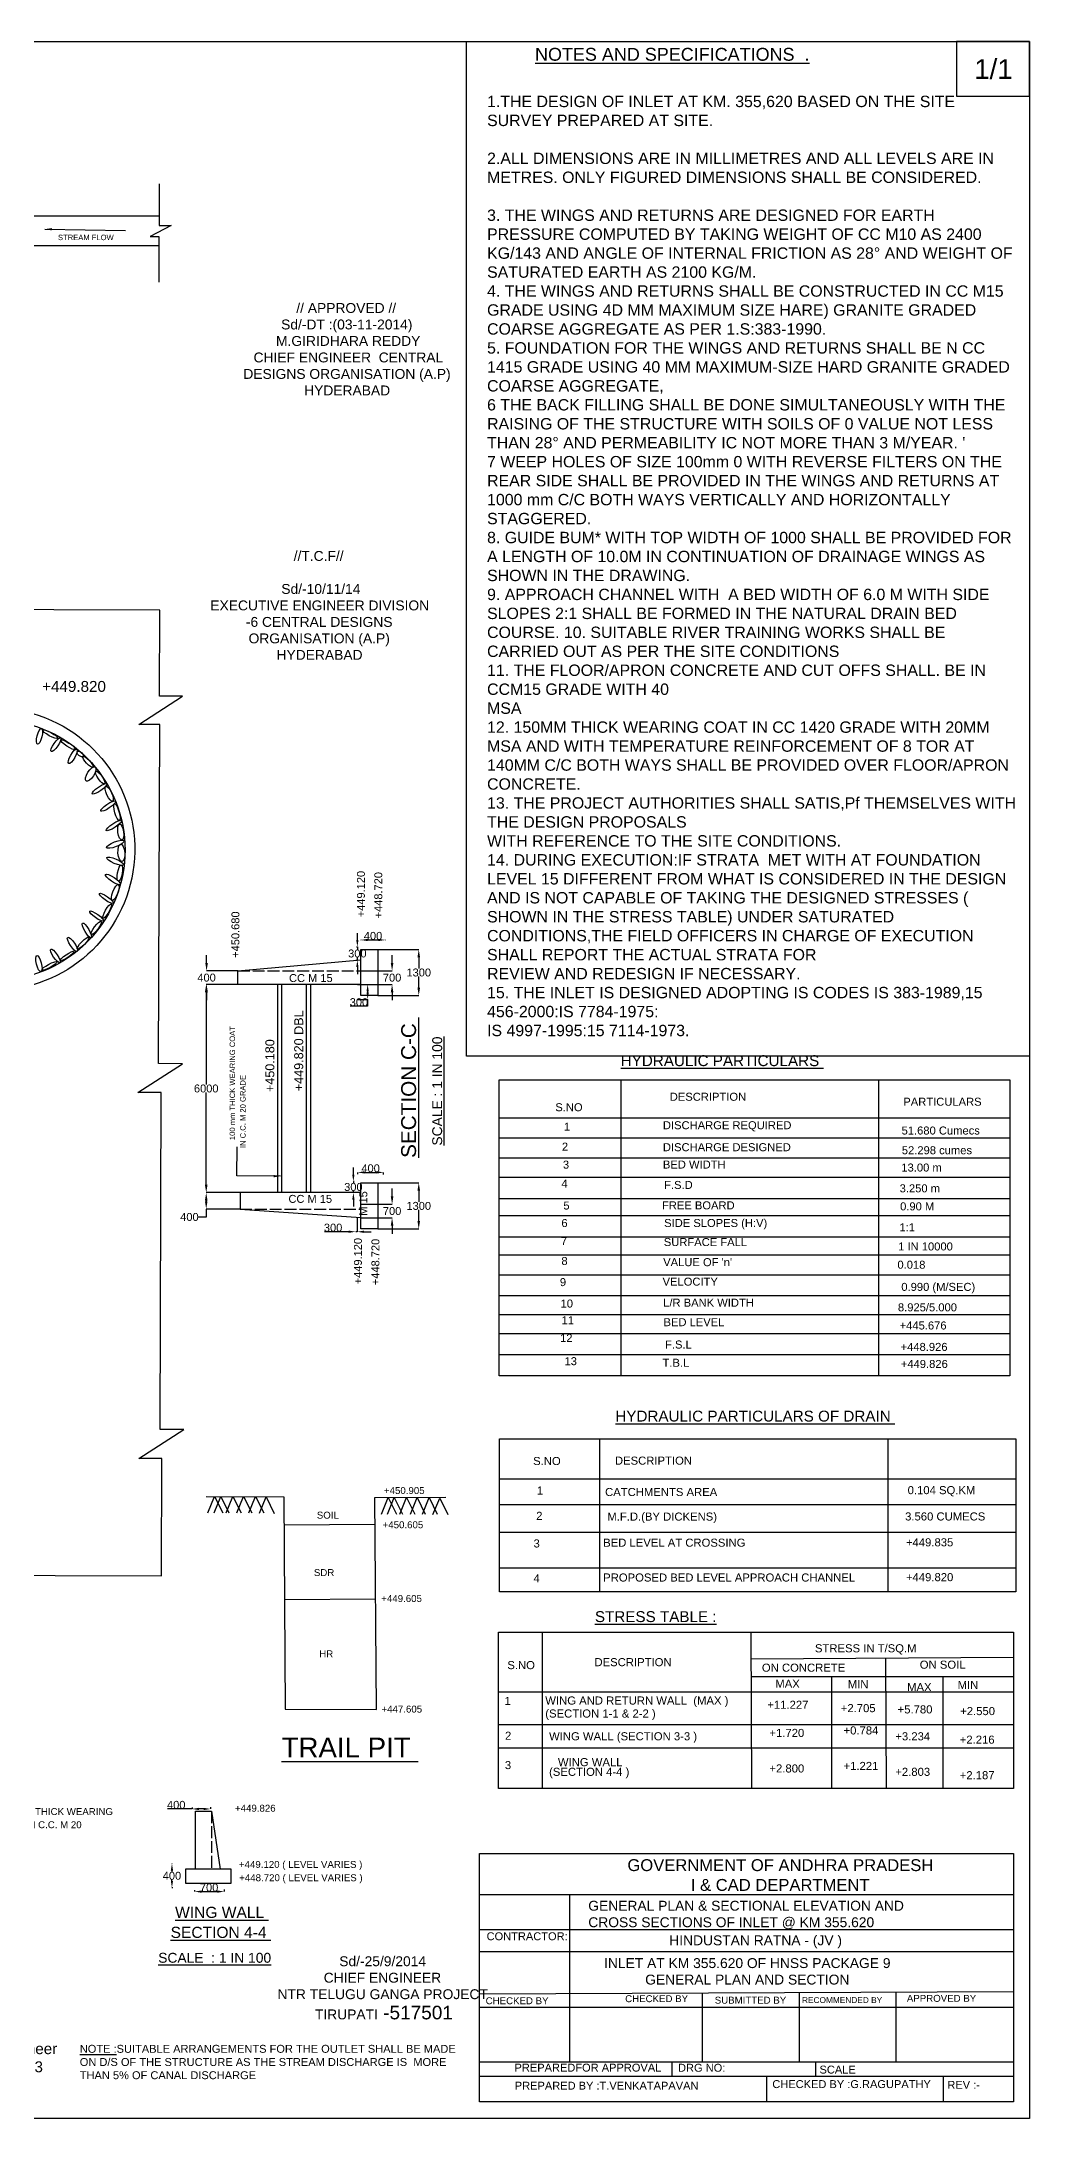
# Model space of a CAD drawing. Header units: millimetres. Extents: x 2025360 to 2173574, y 45568893 to 45673890.
# Drawn here: x 2123644 to 2173574, y 45568893 to 45673890 of the extents above; entities that cross this region are included whole.
import ezdxf

# ---------------------------------------------------------------- set-up
doc = ezdxf.new("R2010")
doc.units = ezdxf.units.MM
doc.header["$MEASUREMENT"] = 0
doc.linetypes.add('ACAD_ISO02W100', pattern=[15, 12, -3])
for name, color, linetype in [('DIMENSIONS', 7, 'Continuous'), ('DRAWING', 2, 'Continuous'), ('TEXT', 7, 'Continuous'), ('TEXT @ 1', 7, 'Continuous')]:
    doc.layers.add(name, color=color, linetype=linetype)
doc.styles.add('Annotative', font='arial.ttf', dxfattribs={"height": 250})
doc.styles.get("Standard").update_dxf_attribs({"font": 'arial.ttf', "height": 400})
doc.dimstyles.new('Annotative', dxfattribs={"dimscale": 0, "dimtxt": 550, "dimasz": 400, "dimexe": 0.18, "dimexo": 0.0625, "dimgap": 0.09, "dimtad": 0, "dimtih": 1, "dimtoh": 1, "dimdec": 4, "dimzin": 0, "dimdsep": 46, "dimtxsty": 'Standard', "dimcen": 0.09, "dimadec": 0, "dimazin": 0, "dimtfac": 1, "dimtdec": 4, "dimtofl": 0, "dimtmove": 0, "dimatfit": 3, "dimfxl": 1, "dimtolj": 1, "dimtzin": 0, "dimarcsym": 0})
doc.dimstyles.new('ISO-25', dxfattribs={"dimtxt": 400, "dimasz": 350, "dimexe": 1.25, "dimexo": 0.625, "dimtad": 1, "dimtih": 1, "dimtoh": 1, "dimdec": 0, "dimtxsty": 'Standard', "dimcen": 2.5, "dimdle": 1.25, "dimclrt": 256, "dimadec": 0, "dimazin": 0, "dimtfac": 1, "dimtdec": 0, "dimtmove": 0, "dimatfit": 3, "dimfxl": 1, "dimarcsym": 0})

# ---------------------------------------------------------------- blocks, each defined once
blk = doc.blocks.new('*D117')
at = {"layer": 'Defpoints', "color": 0, "transparency": 16777216}
for p in [(2131984, 45626909), (2133568, 45626909), (2133568, 45626221)]:
    blk.add_point(p, dxfattribs=at)
at = {"layer": 'TEXT', "color": 0, "lineweight": -2, "transparency": 16777216}
for p, q in [((2131984, 45627309), (2131984, 45627709)), ((2133568, 45626909), (2131984, 45626909)), ((2133568, 45626221), (2131984, 45626221)), ((2131984, 45625821), (2131984, 45625421))]:
    blk.add_line(p, q, dxfattribs=at)
at = {"layer": 'TEXT', "color": 0, "transparency": 16777216}
for points in [[(2131918, 45627309), (2132051, 45627309), (2131984, 45626909)], [(2131918, 45625821), (2132051, 45625821), (2131984, 45626221)]]:
    blk.add_solid(points, dxfattribs=at)
at = {"layer": 'TEXT', "color": 0, "transparency": 16777216, "insert": (2131984, 45626565), "char_height": 400, "attachment_point": 5}
blk.add_mtext('\\A1;400', dxfattribs=at)
blk = doc.blocks.new('*D115')
at = {"layer": 'Defpoints', "color": 0, "transparency": 16777216}
for p in [(2133568, 45626221), (2131967, 45615698), (2133678, 45615698)]:
    blk.add_point(p, dxfattribs=at)
at = {"layer": 'TEXT', "color": 0, "lineweight": -2, "transparency": 16777216}
for p, q in [((2133568, 45626221), (2131967, 45626221)), ((2131967, 45625821), (2131967, 45621164)), ((2131967, 45616098), (2131967, 45620755)), ((2133678, 45615698), (2131967, 45615698))]:
    blk.add_line(p, q, dxfattribs=at)
at = {"layer": 'TEXT', "color": 0, "transparency": 16777216}
for points in [[(2131900, 45625821), (2132034, 45625821), (2131967, 45626221)], [(2131900, 45616098), (2132034, 45616098), (2131967, 45615698)]]:
    blk.add_solid(points, dxfattribs=at)
at = {"layer": 'TEXT', "color": 0, "transparency": 16777216, "insert": (2131967, 45620960), "char_height": 400, "attachment_point": 5}
blk.add_mtext('\\A1;6000', dxfattribs=at)
blk = doc.blocks.new('*D116')
at = {"layer": 'Defpoints', "color": 0, "transparency": 16777216}
for p in [(2133678, 45615698), (2131967, 45614865), (2133678, 45614865)]:
    blk.add_point(p, dxfattribs=at)
at = {"layer": 'TEXT', "color": 0, "lineweight": -2, "transparency": 16777216}
for p, q in [((2133678, 45615698), (2131967, 45615698)), ((2131967, 45615298), (2131967, 45615265)), ((2131967, 45614465), (2131567, 45614465)), ((2133678, 45614865), (2131967, 45614865)), ((2131967, 45614865), (2131967, 45614465))]:
    blk.add_line(p, q, dxfattribs=at)
at = {"layer": 'TEXT', "color": 0, "transparency": 16777216}
for points in [[(2131901, 45615298), (2132034, 45615298), (2131967, 45615698)], [(2131901, 45615265), (2132034, 45615265), (2131967, 45614865)]]:
    blk.add_solid(points, dxfattribs=at)
at = {"layer": 'TEXT', "color": 0, "transparency": 16777216, "insert": (2131118, 45614465), "char_height": 400, "attachment_point": 5}
blk.add_mtext('\\A1;400', dxfattribs=at)
blk = doc.blocks.new('*D127')
at = {"layer": 'Defpoints', "color": 0, "transparency": 16777216}
for p in [(2139783, 45626909), (2141362, 45626909), (2139783, 45626221)]:
    blk.add_point(p, dxfattribs=at)
at = {"layer": 'TEXT', "color": 0, "lineweight": -2, "transparency": 16777216}
for p, q in [((2141362, 45627309), (2141362, 45627709)), ((2139783, 45626909), (2141362, 45626909)), ((2139783, 45626221), (2141362, 45626221)), ((2141362, 45625821), (2141362, 45625421))]:
    blk.add_line(p, q, dxfattribs=at)
at = {"layer": 'TEXT', "color": 0, "transparency": 16777216}
for points in [[(2141295, 45627309), (2141428, 45627309), (2141362, 45626909)], [(2141295, 45625821), (2141428, 45625821), (2141362, 45626221)]]:
    blk.add_solid(points, dxfattribs=at)
at = {"layer": 'TEXT', "color": 0, "transparency": 16777216, "insert": (2141362, 45626565), "char_height": 400, "attachment_point": 5}
blk.add_mtext('\\A1;700', dxfattribs=at)
blk = doc.blocks.new('*D126')
at = {"layer": 'Defpoints', "color": 0, "transparency": 16777216}
for p in [(2140637, 45627989), (2142708, 45627989), (2140637, 45625659)]:
    blk.add_point(p, dxfattribs=at)
at = {"layer": 'TEXT', "color": 0, "lineweight": -2, "transparency": 16777216}
for p, q in [((2140637, 45627989), (2142708, 45627989)), ((2142708, 45627589), (2142708, 45627028)), ((2142708, 45626059), (2142708, 45626619)), ((2140637, 45625659), (2142708, 45625659))]:
    blk.add_line(p, q, dxfattribs=at)
at = {"layer": 'TEXT', "color": 0, "transparency": 16777216}
for points in [[(2142642, 45627589), (2142775, 45627589), (2142708, 45627989)], [(2142642, 45626059), (2142775, 45626059), (2142708, 45625659)]]:
    blk.add_solid(points, dxfattribs=at)
at = {"layer": 'TEXT', "color": 0, "transparency": 16777216, "insert": (2142708, 45626824), "char_height": 400, "attachment_point": 5}
blk.add_mtext('\\A1;1300', dxfattribs=at)
blk = doc.blocks.new('*D125')
at = {"layer": 'Defpoints', "color": 0, "transparency": 16777216}
for p in [(2139783, 45615110), (2141362, 45615110), (2139783, 45614422)]:
    blk.add_point(p, dxfattribs=at)
at = {"layer": 'TEXT', "color": 0, "lineweight": -2, "transparency": 16777216}
for p, q in [((2139783, 45615110), (2141362, 45615110)), ((2141362, 45615510), (2141362, 45615910)), ((2139783, 45614422), (2141362, 45614422)), ((2141362, 45614022), (2141362, 45613622))]:
    blk.add_line(p, q, dxfattribs=at)
at = {"layer": 'TEXT', "color": 0, "transparency": 16777216}
for points in [[(2141295, 45615510), (2141428, 45615510), (2141362, 45615110)], [(2141295, 45614022), (2141428, 45614022), (2141362, 45614422)]]:
    blk.add_solid(points, dxfattribs=at)
at = {"layer": 'TEXT', "color": 0, "transparency": 16777216, "insert": (2141362, 45614766), "char_height": 400, "attachment_point": 5}
blk.add_mtext('\\A1;700', dxfattribs=at)
blk = doc.blocks.new('*D124')
at = {"layer": 'Defpoints', "color": 0, "transparency": 16777216}
for p in [(2140637, 45616190), (2142708, 45616190), (2140637, 45613860)]:
    blk.add_point(p, dxfattribs=at)
at = {"layer": 'TEXT', "color": 0, "lineweight": -2, "transparency": 16777216}
for p, q in [((2140637, 45616190), (2142708, 45616190)), ((2142708, 45615790), (2142708, 45615229)), ((2142708, 45614260), (2142708, 45614820)), ((2140637, 45613860), (2142708, 45613860))]:
    blk.add_line(p, q, dxfattribs=at)
at = {"layer": 'TEXT', "color": 0, "transparency": 16777216}
for points in [[(2142642, 45615790), (2142775, 45615790), (2142708, 45616190)], [(2142642, 45614260), (2142775, 45614260), (2142708, 45613860)]]:
    blk.add_solid(points, dxfattribs=at)
at = {"layer": 'TEXT', "color": 0, "transparency": 16777216, "insert": (2142708, 45615025), "char_height": 400, "attachment_point": 5}
blk.add_mtext('\\A1;1300', dxfattribs=at)
blk = doc.blocks.new('*D96')
at = {"layer": 'Defpoints', "color": 0, "transparency": 16777216}
for p in [(2139784, 45628476), (2141013, 45628481), (2141013, 45628470)]:
    blk.add_point(p, dxfattribs=at)
at = {"layer": 'DIMENSIONS', "color": 0, "lineweight": -2, "transparency": 16777216}
for p, q in [((2139784, 45628475), (2139784, 45628469)), ((2140134, 45628470), (2140663, 45628470)), ((2141013, 45628481), (2141013, 45628469))]:
    blk.add_line(p, q, dxfattribs=at)
at = {"layer": 'DIMENSIONS', "color": 0, "transparency": 16777216}
for points in [[(2140134, 45628528), (2140134, 45628412), (2139784, 45628470)], [(2140663, 45628528), (2140663, 45628412), (2141013, 45628470)]]:
    blk.add_solid(points, dxfattribs=at)
at = {"layer": 'DIMENSIONS', "transparency": 16777216, "insert": (2140398, 45628675), "char_height": 400, "attachment_point": 5}
blk.add_mtext('400', dxfattribs=at)
blk = doc.blocks.new('*D97')
at = {"layer": 'Defpoints', "color": 0, "transparency": 16777216}
for p in [(2139560, 45628120), (2139606, 45628120), (2139533, 45627450)]:
    blk.add_point(p, dxfattribs=at)
at = {"layer": 'DIMENSIONS', "color": 0, "lineweight": -2, "transparency": 16777216}
for p, q in [((2139606, 45628470), (2139606, 45628820)), ((2139561, 45628120), (2139607, 45628120)), ((2139606, 45628120), (2139606, 45627990)), ((2139606, 45627450), (2139606, 45627580)), ((2139533, 45627450), (2139607, 45627450)), ((2139606, 45627100), (2139606, 45626750))]:
    blk.add_line(p, q, dxfattribs=at)
at = {"layer": 'DIMENSIONS', "color": 0, "transparency": 16777216}
for points in [[(2139548, 45628470), (2139664, 45628470), (2139606, 45628120)], [(2139548, 45627100), (2139664, 45627100), (2139606, 45627450)]]:
    blk.add_solid(points, dxfattribs=at)
at = {"layer": 'DIMENSIONS', "transparency": 16777216, "insert": (2139606, 45627785), "char_height": 400, "attachment_point": 5}
blk.add_mtext('300', dxfattribs=at)
blk = doc.blocks.new('*D98')
at = {"layer": 'Defpoints', "color": 0, "transparency": 16777216}
for p in [(2139590, 45625469), (2139606, 45626221), (2140126, 45625469)]:
    blk.add_point(p, dxfattribs=at)
at = {"layer": 'DIMENSIONS', "color": 0, "lineweight": -2, "transparency": 16777216}
for p, q in [((2139591, 45625469), (2140128, 45625469)), ((2139607, 45626221), (2140128, 45626221)), ((2140126, 45625871), (2140126, 45625819)), ((2140126, 45625469), (2140126, 45625119)), ((2140126, 45625119), (2139244, 45625119))]:
    blk.add_line(p, q, dxfattribs=at)
at = {"layer": 'DIMENSIONS', "color": 0, "transparency": 16777216}
for points in [[(2140068, 45625871), (2140185, 45625871), (2140126, 45626221)], [(2140068, 45625819), (2140185, 45625819), (2140126, 45625469)]]:
    blk.add_solid(points, dxfattribs=at)
at = {"layer": 'DIMENSIONS', "transparency": 16777216, "insert": (2139685, 45625324), "char_height": 400, "attachment_point": 5}
blk.add_mtext('300', dxfattribs=at)
blk = doc.blocks.new('*D99')
at = {"layer": 'Defpoints', "color": 0, "transparency": 16777216}
for p in [(2139622, 45616634), (2140929, 45616721), (2140929, 45616605)]:
    blk.add_point(p, dxfattribs=at)
at = {"layer": 'DIMENSIONS', "color": 0, "lineweight": -2, "transparency": 16777216}
for p, q in [((2139622, 45616635), (2139622, 45616722)), ((2139972, 45616721), (2140579, 45616721)), ((2140929, 45616606), (2140929, 45616722))]:
    blk.add_line(p, q, dxfattribs=at)
at = {"layer": 'DIMENSIONS', "color": 0, "transparency": 16777216}
for points in [[(2139972, 45616779), (2139972, 45616662), (2139622, 45616721)], [(2140579, 45616779), (2140579, 45616662), (2140929, 45616721)]]:
    blk.add_solid(points, dxfattribs=at)
at = {"layer": 'DIMENSIONS', "transparency": 16777216, "insert": (2140275, 45616925), "char_height": 400, "attachment_point": 5}
blk.add_mtext('400', dxfattribs=at)
blk = doc.blocks.new('*D100')
at = {"layer": 'Defpoints', "color": 0, "transparency": 16777216}
for p in [(2139405, 45616263), (2139447, 45616263), (2139437, 45615698)]:
    blk.add_point(p, dxfattribs=at)
at = {"layer": 'DIMENSIONS', "color": 0, "lineweight": -2, "transparency": 16777216}
for p, q in [((2139447, 45616263), (2139403, 45616263)), ((2139405, 45616613), (2139405, 45616963)), ((2139405, 45616263), (2139405, 45616186)), ((2139436, 45615698), (2139403, 45615698)), ((2139405, 45615698), (2139405, 45615776)), ((2139405, 45615348), (2139405, 45614998))]:
    blk.add_line(p, q, dxfattribs=at)
at = {"layer": 'DIMENSIONS', "color": 0, "transparency": 16777216}
for points in [[(2139346, 45616613), (2139463, 45616613), (2139405, 45616263)], [(2139346, 45615348), (2139463, 45615348), (2139405, 45615698)]]:
    blk.add_solid(points, dxfattribs=at)
at = {"layer": 'DIMENSIONS', "transparency": 16777216, "insert": (2139405, 45615981), "char_height": 400, "attachment_point": 5}
blk.add_mtext('300', dxfattribs=at)
blk = doc.blocks.new('*D101')
at = {"layer": 'Defpoints', "color": 0, "transparency": 16777216}
for p in [(2139598, 45614455), (2139521, 45613720), (2139521, 45613720)]:
    blk.add_point(p, dxfattribs=at)
at = {"layer": 'DIMENSIONS', "color": 0, "lineweight": -2, "transparency": 16777216}
for p, q in [((2139598, 45614455), (2139598, 45613719)), ((2139171, 45613720), (2137938, 45613720)), ((2139521, 45613721), (2139521, 45613722)), ((2139598, 45613720), (2139521, 45613720)), ((2139948, 45613720), (2140298, 45613720))]:
    blk.add_line(p, q, dxfattribs=at)
at = {"layer": 'DIMENSIONS', "color": 0, "transparency": 16777216}
for points in [[(2139171, 45613779), (2139171, 45613662), (2139521, 45613720)], [(2139948, 45613779), (2139948, 45613662), (2139598, 45613720)]]:
    blk.add_solid(points, dxfattribs=at)
at = {"layer": 'DIMENSIONS', "transparency": 16777216, "insert": (2138379, 45613925), "char_height": 400, "attachment_point": 5}
blk.add_mtext('300', dxfattribs=at)
blk = doc.blocks.new('*D112')
at = {"layer": 'Defpoints', "color": 0, "transparency": 16777216}
for p in [(2131251, 45584612), (2131251, 45584540), (2132184, 45584625)]:
    blk.add_point(p, dxfattribs=at)
at = {"layer": 'DIMENSIONS', "color": 0, "lineweight": -2, "transparency": 16777216}
for p, q in [((2131251, 45584540), (2130002, 45584540)), ((2131251, 45584612), (2131251, 45584539)), ((2131834, 45584540), (2131601, 45584540)), ((2132184, 45584624), (2132184, 45584539))]:
    blk.add_line(p, q, dxfattribs=at)
at = {"layer": 'DIMENSIONS', "color": 0, "transparency": 16777216}
for points in [[(2131601, 45584598), (2131601, 45584482), (2131251, 45584540)], [(2131834, 45584598), (2131834, 45584482), (2132184, 45584540)]]:
    blk.add_solid(points, dxfattribs=at)
at = {"layer": 'DIMENSIONS', "transparency": 16777216, "insert": (2130451, 45584745), "char_height": 400, "attachment_point": 5}
blk.add_mtext('400', dxfattribs=at)
blk = doc.blocks.new('*D113')
at = {"layer": 'Defpoints', "color": 0, "transparency": 16777216}
for p in [(2130235, 45581766), (2130245, 45581766), (2130272, 45580555)]:
    blk.add_point(p, dxfattribs=at)
at = {"layer": 'DIMENSIONS', "color": 0, "lineweight": -2, "transparency": 16777216}
for p, q in [((2130244, 45581766), (2130233, 45581766)), ((2130235, 45581416), (2130235, 45581365)), ((2130272, 45580555), (2130233, 45580555)), ((2130235, 45580905), (2130235, 45580956))]:
    blk.add_line(p, q, dxfattribs=at)
at = {"layer": 'DIMENSIONS', "color": 0, "transparency": 16777216}
for points in [[(2130176, 45581416), (2130293, 45581416), (2130235, 45581766)], [(2130176, 45580905), (2130293, 45580905), (2130235, 45580555)]]:
    blk.add_solid(points, dxfattribs=at)
at = {"layer": 'DIMENSIONS', "transparency": 16777216, "insert": (2130235, 45581160), "char_height": 400, "attachment_point": 5}
blk.add_mtext('400', dxfattribs=at)
blk = doc.blocks.new('*D114')
at = {"layer": 'Defpoints', "color": 0, "transparency": 16777216}
for p in [(2131382, 45580428), (2132873, 45580461), (2132873, 45580362)]:
    blk.add_point(p, dxfattribs=at)
at = {"layer": 'DIMENSIONS', "color": 0, "lineweight": -2, "transparency": 16777216}
for p, q in [((2131382, 45580428), (2131382, 45580361)), ((2131732, 45580362), (2132523, 45580362)), ((2132873, 45580460), (2132873, 45580361))]:
    blk.add_line(p, q, dxfattribs=at)
at = {"layer": 'DIMENSIONS', "color": 0, "transparency": 16777216}
for points in [[(2131732, 45580421), (2131732, 45580304), (2131382, 45580362)], [(2132523, 45580421), (2132523, 45580304), (2132873, 45580362)]]:
    blk.add_solid(points, dxfattribs=at)
at = {"layer": 'DIMENSIONS', "transparency": 16777216, "insert": (2132112, 45580567), "char_height": 400, "attachment_point": 5}
blk.add_mtext('700', dxfattribs=at)

msp = doc.modelspace()

# ---------------------------------------------------------------- linework, layer by layer
at = {"layer": 'DIMENSIONS', "color": 0}
msp.add_lwpolyline([(2146772.34591, 45621401.40582), (2172577.65727, 45621401.40582), (2172577.65727, 45606437.14267), (2146772.34591, 45606437.14267)], close=True, dxfattribs=at)
for points in [[(2152929.54051, 45621401.40582), (2152929.54051, 45606476.31614)], [(2165949.84974, 45621401.40582), (2165949.84974, 45606476.31614)], [(2146733.1293, 45619481.90609), (2172577.65727, 45619481.90609)], [(2146733.1293, 45618473.16833), (2172577.65727, 45618473.16833)], [(2146733.1293, 45617450.82505), (2172577.65727, 45617450.82505)], [(2146733.1293, 45616486.3505), (2172577.65727, 45616486.3505)], [(2146733.1293, 45615406.13942), (2172577.65727, 45615406.13942)], [(2146733.1293, 45614538.11213), (2172577.65727, 45614538.11213)], [(2146733.1293, 45613457.90058), (2172577.65727, 45613457.90058)], [(2146733.1293, 45612551.29477), (2172577.65727, 45612551.29477)], [(2146733.1293, 45611538.68896), (2172577.65727, 45611538.68896)], [(2146733.1293, 45610497.05641), (2172577.65727, 45610497.05641)], [(2146733.1293, 45609532.58187), (2172577.65727, 45609532.58187)], [(2146733.1293, 45608568.10732), (2172577.65727, 45608568.10732)], [(2146733.1293, 45607520.42667), (2172577.65727, 45607520.42667)], [(2151839.40759, 45603243.20087), (2151839.40759, 45595511.2422)], [(2166429.2238, 45595511.2422), (2166429.2238, 45603243.20087)], [(2146796.1325, 45601223.93699), (2172882.45093, 45601223.93699)], [(2146796.1325, 45599936.03537), (2172882.45093, 45599936.03537)], [(2146796.1325, 45598534.75419), (2172882.45093, 45598534.75419)], [(2148948.44799, 45593471.62347), (2148948.44799, 45585575.42623)], [(2159550.77427, 45585575.42623), (2159506.18415, 45593471.62347)], [(2172751.79943, 45592190.13491), (2159513.84291, 45592115.37968)], [(2166345.50486, 45585575.42623), (2166308.35683, 45592153.74855)], [(2159518.79581, 45591238.3003), (2172751.79943, 45591238.3003)], [(2163569.62137, 45591238.3003), (2163569.62137, 45585575.42623)], [(2169191.30188, 45591238.3003), (2169191.30188, 45585575.42623)], [(2146733.51935, 45590458.1378), (2172751.79943, 45590458.1378)], [(2172751.79943, 45588789.21017), (2146733.51935, 45588789.21017)], [(2172751.79943, 45587619.12879), (2146733.51935, 45587619.12879)]]:
    msp.add_lwpolyline(points, dxfattribs=at)
at = {"layer": 'DRAWING', "color": 0}
for points in [[(2025359.98397, 45673890.08016), (2173574.26505, 45673890.08016), (2173574.26505, 45568892.99807), (2025359.98397, 45568892.99807)], [(2139783.12917, 45627988.71756), (2140636.50335, 45627988.71756), (2140636.50335, 45625658.66628), (2139783.12917, 45625658.66628)], [(2139783.12917, 45616189.93028), (2140636.50335, 45616189.93028), (2140636.50335, 45613859.87899), (2139783.12917, 45613859.87899)], [(2133232.19834, 45581498.69794), (2130916.33978, 45581498.69794), (2130916.33978, 45580795.36083), (2133232.19834, 45580795.36083)]]:
    msp.add_lwpolyline(points, close=True, dxfattribs=at)
for points in [[(2129594.51029, 45666699.59969), (2129594.51029, 45664585.64038), (2130202.45179, 45664585.64038), (2129128.68493, 45664025.59884), (2129578.71936, 45664025.59884), (2129578.71936, 45661731.82048)], [(2027708.58024, 45645461.86901), (2027559.16704, 45596642.01348), (2129710.87479, 45596329.3781), (2129728.99143, 45602248.87807), (2128568.0592, 45602252.4311), (2130829.88534, 45603720.06823), (2129643.34914, 45603723.69963), (2129695.48127, 45620757.55725), (2128518.39437, 45620761.15973), (2130764.27684, 45622216.90232), (2129562.80266, 45622220.57943), (2129615.28036, 45639367.34581), (2128559.66627, 45639370.57652), (2130774.98995, 45640789.8134), (2129607.99372, 45640793.38499), (2129621.32703, 45645149.96497), (2027708.58024, 45645461.86901)], [(2139783.12917, 45626220.9433), (2133568.44745, 45626220.9433), (2133568.44745, 45626908.61687), (2139783.12917, 45627472.50487)], [(2135567.37194, 45626220.9433), (2135567.37194, 45615698.21477)], [(2135769.64229, 45626220.9433), (2135769.64229, 45615698.21477)], [(2137010.23523, 45626220.9433), (2137010.23523, 45615698.21477)], [(2137243.96968, 45626220.9433), (2137243.96968, 45615698.21477)], [(2139783.12917, 45615698.21477), (2133677.79052, 45615698.21477), (2133677.79052, 45614865.00859), (2139783.12917, 45614442.36674)], [(2131957.45435, 45600341.45356), (2135882.8976, 45600325.94997), (2135949.32593, 45589585.74554), (2140572.97069, 45589570.24167), (2140489.13037, 45600289.34639), (2144070.5, 45600306.3004)], [(2135891.72615, 45598898.54003), (2140499.72677, 45598934.58186)], [(2135915.02342, 45595131.81278), (2140529.18814, 45595167.90283)], [(2131421.72011, 45581498.69794), (2131421.72011, 45584419.63618)], [(2131421.72011, 45584419.63618), (2132238.01175, 45584419.63618)], [(2132238.01175, 45584419.63618), (2132679.35895, 45581498.69794)]]:
    msp.add_lwpolyline(points, dxfattribs=at)
for points in [[(2112753.75962, 45639576.59631), (2121932.6813, 45639576.59631, -0.9039511727), (2121932.6813, 45626455.27155), (2112753.75962, 45626455.27155)], [(2121106.79479, 45632527.51658), (2123206.74493, 45639918.8664, -0.8835118121), (2120950.65877, 45625920.99475, -0.001091197)]]:
    msp.add_lwpolyline(points, format="xyb", dxfattribs=at)
at = {"layer": 'DRAWING', "color": 0, "linetype": 'ACAD_ISO02W100', "ltscale": 50}
for points in [[(2133568.44745, 45626908.61687), (2139783.12917, 45626908.61687)], [(2133677.79052, 45614865.00859), (2139783.12917, 45614865.00859)], [(2132238.01175, 45584419.63618), (2132238.01175, 45581498.69794)]]:
    msp.add_lwpolyline(points, dxfattribs=at)
at = {"layer": 'DRAWING', "color": 0}
for centre, major_axis, ratio in [((2123544.58993, 45638762.85908), (99.87459, 397.56334), 0.2953244845), ((2124076.73481, 45638875.11238), (-379.21153, 207.35644), 0.2042225368), ((2124368.55612, 45638345.02794), (243.44447, 350.79118), 0.2608872292), ((2124977.47729, 45638345.91241), (-362.04561, 236.9789), 0.2220619842), ((2125222.4824, 45637758.14234), (204.43109, 366.3819), 0.2879316454), ((2125596.32789, 45637871.92407), (-143.66327, 121.90046), 0.4866020119), ((2125989.92574, 45637472.79867), (-249.93457, 265.42823), 0.262183008), ((2126129.65272, 45636857.39832), (228.28665, 353.90435), 0.3922885162), ((2126604.90793, 45636681.45844), (-222.98174, 315.01334), 0.287265831), ((2126576.96869, 45636111.70727), (369.38036, 251.25702), 0.2352484232), ((2127064.99407, 45635859.76988), (-174.20471, 379.40821), 0.3069467364), ((2127010.50969, 45635235.04559), (373.63021, 246.23805), 0.2363589812), ((2127454.78389, 45634930.77679), (120.88003, -425.035), 0.243700004), ((2127302.51628, 45634256.72412), (386.18884, 254.07984), 0.2269129357), ((2127647.88581, 45633921.8444), (59.65201, -403.8892), 0.3560518744), ((2127377.86433, 45633309.35852), (445.84422, 174.09179), 0.2607052142), ((2127677.68125, 45632875.71018), (29.79881, -435.21689), 0.3892777399), ((2127248.7509, 45631532.41228), (374.20555, -249.82609), 0.2518911452), ((2127363.6783, 45632451.47187), (416.01653, -180.36535), 0.2690472058), ((2127601.67497, 45631849.5673), (-74.48653, -403.97405), 0.2817089456), ((2126917.03031, 45630575.92747), (351.15039, -251.59782), 0.2239089007), ((2127367.51557, 45630865.01731), (-156.08651, -402.48604), 0.2956368567), ((2126427.47355, 45629679.7524), (351.15001, -249.82609), 0.2274708265), ((2126959.51941, 45629922.49111), (-212.81827, -368.53762), 0.2186863426), ((2125203.57956, 45628247.89105), (236.4139, -358.29002), 0.2754307371), ((2125740.94157, 45628310.65983), (-288.505, -296.23986), 0.2309936883), ((2125935.28158, 45628953.17994), (214.37516, -374.30299), 0.2432696001), ((2126407.48153, 45629078.52774), (-250.06172, -329.55774), 0.240249993), ((2123509.63962, 45627278.10115), (104.11468, -407.02135), 0.2956666563), ((2124345.3183, 45627665.59738), (233.12609, -345.96814), 0.2573214819), ((2124934.1038, 45627658.36807), (-349.88867, -233.03956), 0.1948261395), ((2124039.26632, 45627158.25598), (-371.19154, -201.2495), 0.2099559173)]:
    msp.add_ellipse(centre, major_axis=major_axis, ratio=ratio, dxfattribs=at)
at = {"layer": 'TEXT'}
for points in [[(2173574.26505, 45622590), (2145115, 45622590), (2145115, 45673890.08016)], [(2132050, 45599511.5), (2132388.95162, 45600339.74936), (2132803, 45599504.5)], [(2132362, 45599511.5), (2132700.95162, 45600339.74936), (2133115, 45599504.5)], [(2132979, 45599511.5), (2133317.95162, 45600339.74936), (2133732, 45599504.5)], [(2133515, 45599511.5), (2133853.95162, 45600339.74936), (2134268, 45599504.5)], [(2134118.5, 45599511.5), (2134457.45162, 45600339.74936), (2134871.5, 45599504.5)], [(2134654.5, 45599491), (2134993.45162, 45600319.24936), (2135407.5, 45599484)], [(2140823, 45599449), (2141161.95162, 45600277.24936), (2141576, 45599442)], [(2141135, 45599449), (2141473.95162, 45600277.24936), (2141888, 45599442)], [(2141752, 45599449), (2142090.95162, 45600277.24936), (2142505, 45599442)], [(2142288, 45599449), (2142626.95162, 45600277.24936), (2143041, 45599442)], [(2142891.5, 45599449), (2143230.45162, 45600277.24936), (2143644.5, 45599442)], [(2143427.5, 45599428.5), (2143766.45162, 45600256.74936), (2144180.5, 45599421.5)], [(2146796.1325, 45596725), (2172890.62166, 45596725)], [(2157037.04371, 45575218.75255), (2157037.04371, 45571761.64458)], [(2161927.17184, 45575240.68086), (2161927.17184, 45571761.64458)], [(2166826.16526, 45575262.64892), (2166826.16526, 45571761.64458)], [(2145782.88655, 45574523.5), (2172760.27499, 45574523.5)], [(2155497.5, 45571761.64458), (2155497.5, 45571012.19055)], [(2160284.5, 45571012.19055), (2160284.5, 45569740.98755)], [(2162753.5, 45571761.64458), (2162753.5, 45571012.19055)], [(2169220, 45571012.19055), (2169220, 45569740.98755)]]:
    msp.add_lwpolyline(points, dxfattribs=at)
at = {"layer": 'TEXT', "color": 0}
for points in [[(2173574.26505, 45673890.08016), (2169883, 45673890.08016), (2169883, 45671127.5), (2173574.26505, 45671127.5)], [(2146796.1325, 45603243.20087), (2172890.62166, 45603243.20087), (2172890.62166, 45595511.2422), (2146796.1325, 45595511.2422)], [(2146733.51935, 45593471.62347), (2172761.38036, 45593471.62347), (2172761.38036, 45585575.42623), (2146733.51935, 45585575.42623)], [(2145782.88655, 45582292.59859), (2172760.27499, 45582292.59859), (2172760.27499, 45569740.98755), (2145782.88655, 45569740.98755)]]:
    msp.add_lwpolyline(points, close=True, dxfattribs=at)
for points in [[(2027639.92682, 45655960.39965), (2042306.04148, 45663390.55247), (2052846.75369, 45663390.55247), (2053715.87357, 45664246.89597), (2054622.78092, 45664246.89597), (2062823.35415, 45656085.21952), (2085760.6226, 45656196.61216), (2094543.32983, 45665075.67508), (2129594.51029, 45665075.67508)], [(2118037.7753, 45663571.67214), (2129578.71936, 45663571.67214)], [(2145782.88655, 45580214.89376), (2172760.27499, 45580214.89376)], [(2150352.0539, 45571761.64458), (2150352.0539, 45580214.89376)], [(2172760.27499, 45578426.88549), (2145782.88655, 45578426.88549)], [(2145782.88655, 45577336.87648), (2172760.27499, 45577336.87648)], [(2172760.27499, 45575289.25866), (2145782.88655, 45575168.28666)], [(2145782.88655, 45571761.64458), (2172760.27499, 45571761.64458)], [(2172760.27499, 45571012.19055), (2145782.88655, 45571012.19055)]]:
    msp.add_lwpolyline(points, dxfattribs=at)

# ---------------------------------------------------------------- texts
at = {"layer": 'DIMENSIONS', "color": 0}
for s, height, p in [('%%UHYDRAULIC PARTICULARS ', 550, (2152917.06122, 45622093.0763)), ('S.NO ', 404.463833, (2149609.32779, 45619812.60515)), ('DESCRIPTION ', 404.4638332, (2155394.99601, 45620342.56864)), ('PARTICULARS ', 404.4638332, (2167199.72603, 45620091.07292)), ('1', 404.46383, (2150044.83873, 45618829.2548)), ('DISCHARGE REQUIRED', 404.4638332, (2155047.8709, 45618902.13129)), ('2', 404.46383, (2149943.77944, 45617819.80003)), ('DISCHARGE DESIGNED', 404.4638332, (2155047.8709, 45617791.88132)), ('51.680 Cumecs', 404.4638332, (2167111.42785, 45618635.03849)), ('3', 404.46383, (2149994.30908, 45616911.29059)), ('BED WIDTH ', 404.463833, (2155047.8709, 45616916.19137)), ('13.00 m', 404.463833, (2167099.10376, 45616764.03904)), ('52.298 cumes', 404.4638332, (2167123.75071, 45617637.99281)), ('4', 404.46383, (2149918.514, 45615952.30849)), ('F.S.D', 404.463833, (2155110.49131, 45615884.12792)), ('3.250 m', 404.463833, (2167012.68821, 45615712.44124)), ('5', 404.46383, (2150019.57329, 45614841.90838)), ('FREE BOARD', 404.463833, (2155000.90528, 45614852.06493)), ('0.90 M', 404.463833, (2167037.33516, 45614801.55999)), ('6', 404.46383, (2149918.514, 45613958.63574)), ('SIDE SLOPES (H:V)', 404.4638332, (2155110.49131, 45613960.73768)), ('1:1', 404.463833, (2167000.36535, 45613742.96789)), ('7', 404.46383, (2149893.24856, 45613050.12631)), ('SURFACE FALL', 404.4638332, (2155094.49579, 45612996.52272)), ('1 IN 10000', 404.463833, (2166938.57699, 45612774.24082)), ('8', 404.46383, (2149918.514, 45612040.67153)), ("VALUE OF 'n'", 404.4638332, (2155063.18621, 45611980.09703)), ('0.018 ', 404.463833, (2166901.60719, 45611851.05011)), ('9', 404.46383, (2149842.46708, 45610972.35131)), ('VELOCITY ', 404.463833, (2155031.87662, 45610994.94596)), ('0.990 (M/SEC)', 404.4638332, (2167098.77785, 45610730.91205)), ('10', 404.463833, (2149876.19754, 45609887.70671)), ('L/R BANK WIDTH', 404.4638332, (2155063.18621, 45609931.6079)), ('8.925/5.000', 404.4638332, (2166926.25414, 45609696.9389)), ('11', 404.463833, (2149925.96055, 45609042.69128)), ('BED LEVEL ', 404.463833, (2155078.841, 45608946.45682)), ('+445.676', 404.463833, (2167012.89931, 45608779.32995)), ('12', 404.463833, (2149851.31603, 45608147.96931)), ('F.S.L', 404.463833, (2155157.40755, 45607816.77774)), ('+448.926', 404.463833, (2167062.19197, 45607696.11985)), ('13', 404.463833, (2150075.29774, 45606974.94702)), ('T.B.L', 404.463833, (2155032.16673, 45606894.17541)), ('+449.826', 404.463833, (2167074.51607, 45606834.47508)), ('%%UHYDRAULIC PARTICULARS OF DRAIN ', 550, (2152645.13646, 45604124.43042)), ('S.NO ', 408.087885, (2148490.31471, 45601925.77081)), ('DESCRIPTION ', 408.0878853, (2152623.51089, 45601944.88464)), ('1', 408.08789, (2148681.66654, 45600434.91517)), ('CATCHMENTS AREA ', 408.0878853, (2152125.99689, 45600358.46126)), ('0.104 SQ.KM', 408.0878853, (2167418.47485, 45600453.08706)), ('2', 408.08789, (2148643.39642, 45599154.30836)), ('M.F.D.(BY DICKENS)', 408.0878853, (2152240.80724, 45599116.08117)), ('3.560 CUMECS', 408.0878853, (2167289.68298, 45599123.7469)), ('3', 408.08789, (2148509.44915, 45597759.02046)), ('BED LEVEL AT CROSSING ', 408.0878853, (2152030.32098, 45597797.24717)), ('+449.835', 408.087885, (2167332.61402, 45597815.84803)), ('4', 408.08789, (2148509.44915, 45595998.03188)), ('PROPOSED BED LEVEL APPROACH CHANNEL ', 408.0878853, (2152030.32098, 45596036.2586)), ('+449.820', 408.087885, (2167332.61402, 45596054.85946)), ('%%USTRESS TABLE :', 550, (2151611.67852, 45593988.58755)), ('STRESS IN T/SQ.M', 408.4388582, (2162731.55232, 45592458.08432)), ('S.NO', 408.438858, (2147184.57009, 45591607.90367)), ('DESCRIPTION ', 408.4388582, (2151589.65039, 45591756.69921)), ('ON CONCRETE ', 408.4388582, (2160050.19937, 45591478.13401)), ('ON SOIL', 408.438858, (2168030.41776, 45591629.07954)), ('MAX', 408.438858, (2160729.96003, 45590665.83557)), ('MIN', 408.438858, (2164390.22124, 45590644.57893)), ('MAX', 408.438858, (2167390.78272, 45590495.78338)), ('MIN', 408.438858, (2169944.45226, 45590602.06612)), ('1', 408.43886, (2147039.77778, 45589795.2919)), ('WING AND RETURN WALL  (MAX )', 408.4388582, (2149103.99506, 45589816.54855)), ('+11.227', 408.438858, (2160325.62963, 45589603.00916)), (' +2.705', 408.438858, (2163879.48633, 45589432.95697)), (' +5.780', 408.438858, (2166752.36565, 45589369.18752)), ('(SECTION 1-1 & 2-2 )', 408.4388582, (2149103.99506, 45589160.42746)), ('+0.784', 408.438858, (2164177.41471, 45588306.3611)), ('+2.550', 408.438858, (2170072.13568, 45589284.16142)), ('2', 408.43886, (2147069, 45588039)), ('WING WALL (SECTION 3-3 )', 408.4388582, (2149295.52018, 45588009.74393)), ('+1.720', 408.438858, (2160432.03165, 45588178.8222)), ('+3.234', 408.438858, (2166794.92596, 45588008.77001)), ('+2.216', 408.438858, (2170050.85552, 45587838.71782)), ('3', 408.43886, (2147061.05918, 45586554.11033)), ('(SECTION 4-4 )', 408.4388582, (2149295.52018, 45586214.00595)), ('WING WALL ', 408.438858, (2149742.41213, 45586702.90588)), ('+2.800', 408.438858, (2160432.03165, 45586383.08422)), ('+1.221', 408.438858, (2164177.41471, 45586510.62313)), ('+2.803', 408.438858, (2166794.92596, 45586213.03203)), ('+2.187', 408.438858, (2170050.85552, 45586042.97984)), ('HINDUSTAN RATNA - (JV )', 500, (2155369.89589, 45577647.58447)), ('RECOMMENDED BY ', 300, (2162080.52007, 45574727.79807))]:
    msp.add_text(s, height=height, dxfattribs=at).set_placement(p)
at = {"layer": 'DIMENSIONS', "color": 0, "attachment_point": 1}
for s, insert, char_height, width in [('\\pi394.37;GOVERNMENT OF ANDHRA PRADESH  \\P\\pi3599.2;I & CAD DEPARTMENT ', (2152860.15012, 45581999.54315), 600, 16138.2560852), ('GENERAL PLAN & SECTIONAL ELEVATION AND  CROSS SECTIONS OF INLET @ KM 355.620 ', (2151277.62844, 45579896.55805), 500, 17598.3484788)]:
    msp.add_mtext(s, dxfattribs=dict(at, insert=insert, char_height=char_height, width=width))
at = {"layer": 'DRAWING', "color": 0, "char_height": 500, "attachment_point": 1}
for s, insert, width in [('\\pi3050.2;// APPROVED // \\P\\pi2282.3;Sd/-DT :(03-11-2014)\\P\\pi1830.9; M.GIRIDHARA REDDY\\P\\pi695.53; CHIEF ENGINEER  CENTRAL \\P\\pi373.4;DESIGNS ORGANISATION (A.P)\\P\\pi3446.2;HYDERABAD', (2133469.94117, 45660669.79213), 11146.521146), ('\\pi4513.1;//T.C.F//\\P\\pi5774.2;\\P\\pi3694.1; Sd/-10/11/14 \\P\\pi299.64;EXECUTIVE ENGINEER DIVISION \\P\\pi2096.9;-6 CENTRAL DESIGNS \\P\\pi2233.3;ORGANISATION (A.P) \\P\\pi3647.2;HYDERABAD ', (2131874.54434, 45648133.9975), 11548.455657)]:
    msp.add_mtext(s, dxfattribs=dict(at, insert=insert, width=width))
at = {"layer": 'TEXT', "color": 0}
for s, height, p in [('1/1', 1000, (2170783, 45671998.5)), ('STREAM FLOW', 275, (2124475.57597, 45663849.99257)), ('+449.820', 550, (2123672.45957, 45641013.76239)), ('%%UTRAIL PIT ', 1000, (2135778.56784, 45587145.95034)), ('%%UWING WALL ', 563.0538514, (2130394.89575, 45579030.62391)), ('%%USECTION 4-4 ', 563.0538514, (2130166.61836, 45578019.22766)), ('CONTRACTOR:', 400, (2146137.93409, 45577903.77878)), ('CHECKED BY ', 350, (2153141.69061, 45574772.65224)), ('SUBMITTED BY ', 350, (2157668.67111, 45574697.26049)), ('APPROVED BY ', 350, (2167378.56155, 45574790.67891)), ('CHECKED BY ', 350, (2146090, 45574667.5)), ('PREPAREDFOR APPROVAL', 400, (2147548.30297, 45571262.59311)), ('DRG NO:', 400, (2155814.22836, 45571256.06147)), ('CHECKED BY :G.RAGUPATHY', 400, (2160579.14898, 45570429.52921)), ('SCALE ', 400, (2162962.46574, 45571163.9636)), ('PREPARED BY :T.VENKATAPAVAN', 400, (2147561.35533, 45570349.58968)), ('REV :-', 400, (2169425.8563, 45570392.54193))]:
    msp.add_text(s, height=height, dxfattribs=at).set_placement(p)
for s, height, p in [('+449.820 DBL ', 455.1828993, (2136869.59902, 45620826.56592)), ('%%USECTION C-C ', 750, (2142571.05723, 45617452.93086)), ('+450.180', 455.182899, (2135410.45824, 45620782.9624)), ('%%USCALE : 1 IN 100', 500, (2143891.00004, 45618075.43086))]:
    msp.add_text(s, height=height, rotation=90, dxfattribs=at).set_placement(p)
at = {"layer": 'TEXT', "insert": (2148585, 45673569.61255), "char_height": 650, "width": 14413.0405866, "attachment_point": 1}
msp.add_mtext('{\\LNOTES AND SPECIFICATIONS  . }', dxfattribs=at)
at = {"layer": 'TEXT', "color": 0, "attachment_point": 1}
for s, insert, char_height, width in [("^I^I^I^I^I \\P1.THE DESIGN OF INLET AT KM. 355,620 BASED ON THE SITE SURVEY PREPARED AT SITE. \\P\\P2.ALL DIMENSIONS ARE IN MILLIMETRES AND ALL LEVELS ARE IN METRES. ONLY FIGURED DIMENSIONS SHALL BE CONSIDERED. \\P\\P3. THE WINGS AND RETURNS ARE DESIGNED FOR EARTH PRESSURE COMPUTED BY TAKING WEIGHT OF CC M10 AS 2400 KG/143 AND ANGLE OF INTERNAL FRICTION AS 28° AND WEIGHT OF SATURATED EARTH AS 2100 KG/M. \\P4. THE WINGS AND RETURNS SHALL BE CONSTRUCTED IN CC M15 GRADE USING 4D MM MAXIMUM SIZE HARE) GRANITE GRADED COARSE AGGREGATE AS PER 1.S:383-1990. \\P5. FOUNDATION FOR THE WINGS AND RETURNS SHALL BE N CC 1415 GRADE USING 40 MM MAXIMUM-SIZE HARD GRANITE GRADED COARSE AGGREGATE, \\P6 THE BACK FILLING SHALL BE DONE SIMULTANEOUSLY WITH THE RAISING OF THE STRUCTURE WITH SOILS OF 0 VALUE NOT LESS THAN 28° AND PERMEABILITY IC NOT MORE THAN 3 M/YEAR. ' \\P7 WEEP HOLES OF SIZE 100mm 0 WITH REVERSE FILTERS ON THE REAR SIDE SHALL BE PROVIDED IN THE WINGS AND RETURNS AT 1000 mm C/C BOTH WAYS VERTICALLY AND HORIZONTALLY STAGGERED. \\P8. GUIDE BUM* WITH TOP WIDTH OF 1000 SHALL BE PROVIDED FOR A LENGTH OF 10.0M IN CONTINUATION OF DRAINAGE WINGS AS SHOWN IN THE DRAWING.\\P9. APPROACH CHANNEL WITH  A BED WIDTH OF 6.0 M WITH SIDE SLOPES 2:1 SHALL BE FORMED IN THE NATURAL DRAIN BED COURSE. 10. SUITABLE RIVER TRAINING WORKS SHALL BE CARRIED OUT AS PER THE SITE CONDITIONS \\P11. THE FLOOR/APRON CONCRETE AND CUT OFFS SHALL. BE IN CCM15 GRADE WITH 40 \\PMSA \\P12. 150MM THICK WEARING COAT IN CC 1420 GRADE WITH 20MM MSA AND WITH TEMPERATURE REINFORCEMENT OF 8 TOR AT 140MM C/C BOTH WAYS SHALL BE PROVIDED OVER FLOOR/APRON CONCRETE. \\P13. THE PROJECT AUTHORITIES SHALL SATIS,Pf THEMSELVES WITH THE DESIGN PROPOSALS \\PWITH REFERENCE TO THE SITE CONDITIONS. \\P14. DURING EXECUTION:IF STRATA  MET WITH AT FOUNDATION LEVEL 15 DIFFERENT FROM WHAT IS CONSIDERED IN THE DESIGN AND IS NOT CAPABLE OF TAKING THE DESIGNED STRESSES ( SHOWN IN THE STRESS TABLE) UNDER SATURATED CONDITIONS,THE FIELD OFFICERS IN CHARGE OF EXECUTION SHALL REPORT THE ACTUAL STRATA FOR \\PREVIEW AND REDESIGN IF NECESSARY. \\P15. THE INLET IS DESIGNED ADOPTING IS CODES IS 383-1989,15 456-2000:IS 7784-1975: \\PIS 4997-1995:15 7114-1973. ", (2146161.88001, 45672108.5), 575, 26880.5692401), ('\\pi3350.2;{\\H0.90909x;Sd/-25/9/2014   \\P\\pi2564.7;CHIEF ENGINEER  \\P\\pi228.6;NTR TELUGU GANGA PROJECT \\P\\pi2121.4;TIRUPATI\\H1.375x; -517501}', (2135340.42866, 45577091.73727), 550, 11023.7015065), ('\\pi123.06;INLET AT KM 355.620 OF HNSS PACKAGE 9 \\P\\pi2199.8;GENERAL PLAN AND SECTION ', (2151951.86524, 45576996.85471), 500, 14629.8110734), ('\\pi2831.9;Sd/-8/9/14 \\P\\pi351.68;Superintending Engineer  \\P\\pi1085.3;AVR HNSS Circle -3 \\P\\pi1778.3;MADANAPALLE ', (2115629.23175, 45573612.17756), 550, 9137.5702131), ('{\\LNOTE :}SUITABLE ARRANGEMENTS FOR THE OUTLET SHALL BE MADE  ON D/S OF THE STRUCTURE AS THE STREAM DISCHARGE IS  MORE THAN 5% OF CANAL DISCHARGE ', (2125575.96148, 45572613.38004), 400, 19530.4229195)]:
    msp.add_mtext(s, dxfattribs=dict(at, insert=insert, char_height=char_height, width=width))
at = {"layer": 'TEXT @ 1', "color": 0, "style": 'Annotative'}
for s, height, p in [('+449.120', 400, (2139986.47053, 45629617.29747)), ('+448.720', 400, (2140863.72761, 45629560.74203)), ('+450.680', 400, (2133640.40942, 45627569.02514)), ('100 mm THICK WEARING COAT ', 275, (2133424.78224, 45618353.66674)), ('IN C.C. M 20 GRADE ', 275, (2133957.04145, 45617952.06374)), ('M 15 ', 400, (2140107.86987, 45614526.4422)), ('+449.120', 400, (2139834.03154, 45611061.20065)), ('+448.720 ', 400, (2140717.78869, 45611018.95348))]:
    msp.add_text(s, height=height, rotation=90, dxfattribs=at).set_placement(p)
for s, height, p in [('CC M 15 ', 400, (2136153.96807, 45626344.69533)), ('CC M 15 ', 400, (2136123.12386, 45615181.53386)), ('+450.905', 350, (2140951.5844, 45600461.20609)), ('SOIL ', 350, (2137556.71602, 45599217.60932)), ('+450.605', 350, (2140883.68707, 45598731.47625)), ('SDR ', 350, (2137408.94242, 45596315.25818)), ('+449.605', 350, (2140815.70293, 45595003.5179)), ('HR ', 350, (2137680.31777, 45592206.49542)), ('+447.605', 350, (2140826.22928, 45589414.05543)), ('100 mm THICK WEARING ', 350, (2121412.57102, 45584231.95567)), ('+449.826', 350, (2133421.5, 45584402)), ('COAT IN C.C. M 20 ', 350, (2121351, 45583567)), ('+449.120 ( LEVEL VARIES )', 350, (2133621.5, 45581561)), ('+448.720 ( LEVEL VARIES )', 350, (2133635.5, 45580888)), ('%%USCALE  : 1 IN 100', 500, (2129541.47174, 45576765.38731))]:
    msp.add_text(s, height=height, dxfattribs=at).set_placement(p)

# ---------------------------------------------------------------- dimensions: what is measured, and where the dimension line sits
at = {"layer": 'DIMENSIONS', "color": 0}
for base, p1, p2, text, picture, middle in [((2139605.88546, 45628119.95712), (2139532.69177, 45627449.78148), (2139559.94178, 45628119.95712), '300', '*D97', (2139605.88546, 45627784.8693)), ((2140126.39676, 45625468.7063), (2139605.88546, 45626220.9433), (2139590.02518, 45625468.7063), '300', '*D98', (2139684.70764, 45625323.69693)), ((2139404.67553, 45616262.94634), (2139436.77684, 45615698.21477), (2139447.4775, 45616262.94634), '300', '*D100', (2139404.67553, 45615980.58056)), ((2130234.72076, 45581765.96059), (2130272.17239, 45580554.82283), (2130244.93471, 45581765.96059), '400', '*D113', (2130234.72076, 45581160.39171))]:
    dim = msp.add_linear_dim(base=base, p1=p1, p2=p2, angle=90, text=text, dimstyle='ISO-25', dxfattribs=at)
    dim.commit()
    dim.dimension.update_dxf_attribs({"geometry": picture, "text_midpoint": middle})
for base, p1, p2, text, picture, middle in [((2141012.91121, 45628470.01012), (2139783.91745, 45628475.74876), (2141012.91121, 45628481.4874), '400', '*D96', (2140398.41433, 45628674.86431)), ((2140928.89727, 45616720.51311), (2139621.64662, 45616633.91077), (2140928.89727, 45616605.04323), '400', '*D99', (2140275.27194, 45616925.36731)), ((2139521.18179, 45613720.25416), (2139597.51941, 45614455.21557), (2139521.18179, 45613720.25416), '300', '*D101', (2138379.49267, 45613925.24478))]:
    dim = msp.add_linear_dim(base=base, p1=p1, p2=p2, text=text, dimstyle='ISO-25', dxfattribs=at)
    dim.commit()
    dim.dimension.update_dxf_attribs({"geometry": picture, "text_midpoint": middle})
for base, p1, p2, text, picture, middle in [((2131251.2728, 45584540), (2132184.03853, 45584624.7506), (2131251.2728, 45584612.48674), '400', '*D112', (2130451.39814, 45584540)), ((2132873.26881, 45580362.5), (2131381.92903, 45580428.15932), (2132873.26881, 45580460.79154), '700', '*D114', (2132112.5, 45580362.5))]:
    dim = msp.add_linear_dim(base=base, p1=p1, p2=p2, text=text, dimstyle='ISO-25', dxfattribs=at)
    dim.commit()
    dim.dimension.update_dxf_attribs({"geometry": picture, "text_midpoint": middle, "dimtype": 160})
at = {"layer": 'TEXT @ 1', "color": 0}
for base, p1, p2, text, picture, middle in [((2131984.5, 45626908.61687), (2133568.44745, 45626220.9433), (2133568.44745, 45626908.61687), '400', '*D117', (2131984.5, 45626564.78009)), ((2131967, 45615698.21477), (2133568.38495, 45626220.9433), (2133677.79052, 45615698.21477), '6000', '*D115', (2131967, 45620959.57904)), ((2131967.33966, 45614865.00859), (2133677.72802, 45615698.21477), (2133677.79052, 45614865.00859), '400', '*D116', (2131118, 45614465.00859))]:
    dim = msp.add_linear_dim(base=base, p1=p1, p2=p2, angle=90, text=text, dimstyle='Annotative', override={"dimscale": 1, "dimtix": 0, "dimtofl": 0, "dimtmove": 0, "dimatfit": 3}, dxfattribs=at)
    dim.commit()
    dim.dimension.update_dxf_attribs({"geometry": picture, "text_midpoint": middle, "dimtype": 128})
for base, p1, p2, text, picture, middle in [((2141361.78946, 45626908.61687), (2139783.12917, 45626220.9433), (2139783.12917, 45626908.61687), '700', '*D127', (2141361.78946, 45626564.78009)), ((2142708.18018, 45627988.71756), (2140636.50335, 45625658.66628), (2140636.50335, 45627988.71756), '1300', '*D126', (2142708.18018, 45626823.69192)), ((2142708.18018, 45616189.93028), (2140636.50335, 45613859.87899), (2140636.50335, 45616189.93028), '1300', '*D124', (2142708.18018, 45615024.90463)), ((2141361.78946, 45615109.82959), (2139783.12917, 45614422.15601), (2139783.12917, 45615109.82959), '700', '*D125', (2141361.78946, 45614765.9928))]:
    dim = msp.add_linear_dim(base=base, p1=p1, p2=p2, angle=90, text=text, dimstyle='Annotative', override={"dimscale": 1, "dimtix": 0, "dimtofl": 0, "dimtmove": 0, "dimatfit": 3}, dxfattribs=at)
    dim.commit()
    dim.dimension.update_dxf_attribs({"geometry": picture, "text_midpoint": middle})

# ---------------------------------------------------------------- leaders
at = {"layer": 'TEXT', "color": 0}
for points in [[(2123814.26215, 45664405.52684), (2127882.85599, 45664332.24744)], [(2135727.75508, 45616528.01449), (2133522.42664, 45616539.75871), (2133538.23565, 45618017.92046)]]:
    msp.add_leader(points, dimstyle='ISO-25', override={"dimgap": 0.625, "dimtad": 0}, dxfattribs=at)

doc.saveas('drawing.dxf')
